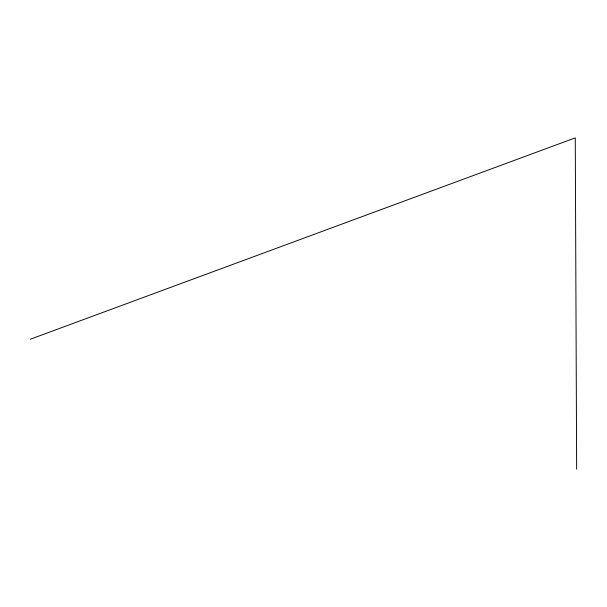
<?xml version="1.0" encoding="UTF-8"?>
<svg xmlns="http://www.w3.org/2000/svg" width="607" height="607" viewBox="0 0 607 607"><rect width="100%" height="100%" fill="white"/><g stroke="black" fill="none" stroke-linecap="round" stroke-linejoin="round"><path stroke-width="0.91" d="M30.35 339.214L575.269 137.865L576.65 469.135"/></g></svg>
